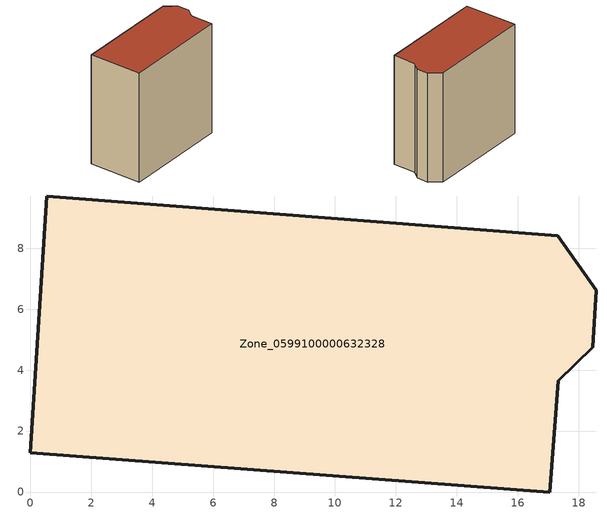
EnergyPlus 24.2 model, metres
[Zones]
Zone_0599100000632328
 floor ground (C_G): 0,1.29 0.54,9.72 17.32,8.42 18.58,6.62 18.47,4.75 17.34,3.66 17.06,0 z0
 wall outside (C_F): 0.54,9.72 0,1.29 17.06,0 17.34,3.66 18.47,4.75 18.58,6.62 17.32,8.42 0.54,9.72 z0:18.11
 roof outside (C_R): 17.32,8.42 0.54,9.72 0,1.29 17.06,0 17.34,3.66 18.47,4.75 18.58,6.62 z18.11
[BUILDING]
Pand.0599100000632328: North Axis=0; Terrain=City; Loads Convergence Tolerance Value=0.04; Temperature Convergence Tolerance Value=0.4; Solar Distribution=FullExterior; Maximum Number of Warmup Days=25; Minimum Number of Warmup Days=1
[Site:Location]
Rotterdam.The.Hague.AP_ZH_NLD Design_Conditions: Latitude=51.96; Longitude=4.45; Time Zone=1; Elevation=-4.5
[SITE:GROUNDTEMPERATURE:BUILDINGSURFACE]
18, 18, 18, 18, 18, 18, 18, 18, 18, 18, 18, 18
[MATERIAL] Thermal Absorptance=0.9; Solar Absorptance=0.7; Visible Absorptance=0.7
Name | Roughness | Thickness | Conductivity | Density | Specific Heat
G.TI.1946 | MediumSmooth | 0.15 | 1 | 540 | 1210
F.TI.1946 | Rough | 0.3 | 0.857143 | 1920 | 840
R.TI.1946 | MediumRough | 0.2 | 0.1 | 1500 | 1000
[CONSTRUCTION]
C_G: G.TI.1946
C_F: F.TI.1946
C_R: R.TI.1946
[ZONE]
Zone_0599100000632328: Type=1; Multiplier=1; Ceiling Height=Autocalculate; Volume=Autocalculate; Floor Area=autocalculate; Part of Total Floor Area=Yes
[ZONEINFILTRATION:DESIGNFLOWRATE]
Infil_Zone_0599100000632328: Zone or ZoneList or Space or SpaceList=Zone_0599100000632328; Schedule=AlwaysOn; Design Flow Rate Calculation Method=Flow/Area; Flow Rate per Floor Area=0.003; Constant Term Coefficient=1; Temperature Term Coefficient=0; Velocity Term Coefficient=0; Velocity Squared Term Coefficient=0
[HVACTEMPLATE:ZONE:IDEALLOADSAIRSYSTEM]
Zone_0599100000632328: Maximum Heating Supply Air Temperature=50; Minimum Cooling Supply Air Temperature=13; Maximum Heating Supply Air Humidity Ratio=0.0156; Minimum Cooling Supply Air Humidity Ratio=0.0077; Heating Limit=NoLimit; Cooling Limit=NoLimit; Dehumidification Control Type=ConstantSensibleHeatRatio; Cooling Sensible Heat Ratio=0.7; Dehumidification Setpoint=60; Humidification Control Type=None; Humidification Setpoint=30; Outdoor Air Method=None; Outdoor Air Flow Rate per Person=0.00944; Outdoor Air Flow Rate per Zone Floor Area=0; Outdoor Air Flow Rate per Zone=0; Demand Controlled Ventilation Type=None; Outdoor Air Economizer Type=NoEconomizer; Heat Recovery Type=None; Sensible Heat Recovery Effectiveness=0.7; Latent Heat Recovery Effectiveness=0.65
[ZONECONTROL:THERMOSTAT]
ThermostatControl_Zone_0599100000632328: Zone or ZoneList=Zone_0599100000632328; Control Type Schedule=DualSetpointControlType; Control 1=Thermostat_Zone_0599100000632328; Temperature Difference Between Cutout And Setpoint=0
[THERMOSTATSETPOINT:DUALSETPOINT]
Thermostat_Zone_0599100000632328: Heating Setpoint Temperature Schedule=HeatingSetpoint_Zone_0599100000632328; Cooling Setpoint Temperature Schedule=CoolingSetpoint_Zone_0599100000632328
[SCHEDULE:COMPACT]
HeatingSetpoint_Zone_0599100000632328: Through: 12/31, For: AllDays, Until: 24:00, 21
CoolingSetpoint_Zone_0599100000632328: Through: 12/31, For: AllDays, Until: 24:00, 24
DualSetpointControlType: Through: 12/31, For: AllDays, Until: 24:00, 4
AlwaysOn: Through: 12/31, For: AllDays, Until: 24:00, 1
